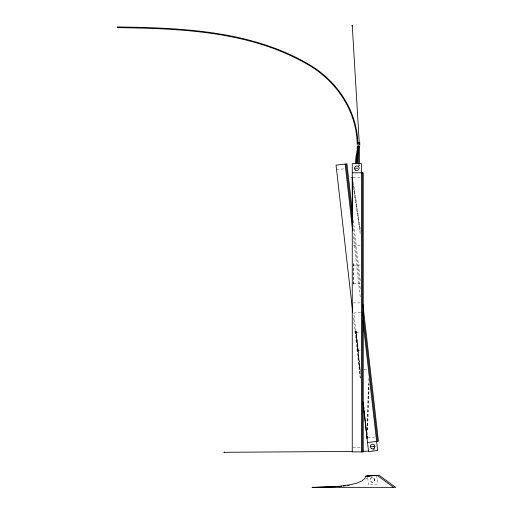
<?xml version="1.0" encoding="UTF-8"?>
<svg xmlns="http://www.w3.org/2000/svg" width="513" height="513" viewBox="0 0 513 513"><rect width="100%" height="100%" fill="white"/><g stroke="black" fill="none" stroke-linecap="round" stroke-linejoin="round"><path stroke-width="0.38" stroke-dasharray="2.56 1.92" d="M374.868 480.13A2.289 2.289 0 0 0 371.592 477.904A2.289 2.289 0 0 0 371.303 481.854A2.289 2.289 0 0 0 374.868 480.13C369.552 470.844 369.142 488.94 374.875 479.918M366.93 429.997L368.648 378.447M367.27 430.009L368.802 384.013M367.455 434.774L369.148 384.019M355.49 331.302L356.144 331.231M357.811 351.751L358.465 351.674M367.507 477.404L365.48 479.879M374.477 449.491L373.881 450.151M374.182 449.317L373.22 450.157M373.573 449.516L372.316 450.145M360.402 378.19L355.817 331.911L356.182 331.879L360.415 371.739M356.182 331.898L355.605 331.962M336.56 169.681L344.133 168.822M360.575 312.276L353.752 313.052L360.216 369.976M355.945 332.373L360.492 331.86M358.023 350.655L360.293 350.392M363.999 369.546L367.789 369.116M367.763 437.852L375.343 436.993M355.894 331.937L360.408 374.965M353.457 283.926L353.329 261.495M353.027 177.344L360.652 177.344M353.181 245.637L360.043 245.637M353.181 265.086L360.043 265.086M353.181 283.484L360.043 283.484M353.181 302.926L360.043 302.926M353.027 447.323L360.652 447.323M353.322 263.836L353.521 284.555M353.297 182.006L360.357 229.888M353.303 184.411L360.363 232.293M353.316 186.815L360.37 234.697M353.361 220.321L360.395 282.31M353.348 228.368L360.389 290.358M353.342 236.422L360.382 298.406M353.361 317.72L360.395 379.703M376.683 475.352L377.639 484.009L368.546 485.009L367.539 475.936M356.157 331.315L355.509 331.398L358.138 351.912L358.478 351.764L356.163 331.27"/><path stroke-width="0.77" d="M358.645 146.237L358.555 163.41M359.562 146.237L359.472 163.429M357.965 149.681L357.394 162.98M357.253 151.893L357.24 146.16M355.368 162.961L356.144 155.753L358.183 145.872M356.279 162.974L357.042 155.907L358.92 146.744M367.058 436.351L367.295 437.967M357.195 154.015L356.708 162.935M358.478 165.449L358.504 164.846M359.389 165.5L359.421 164.891M335.457 486.728L311.994 487.35L395.613 487.35L379.12 475.262L365.91 476.032L364.666 478.687L361.857 480.982L357.471 482.932L351.52 484.522L339.644 486.247L318.31 487.305M351.963 25.714L352.566 25.682M352.521 25.791L351.976 25.81M358.959 142.845L359.562 142.813M359.549 142.909L358.972 142.941M352.469 177.331L351.982 177.408L352.553 177.351M358.856 143.986L359.562 144.102L358.85 143.903M366.744 437.955L367.148 437.942M374.009 446.656L374.637 446.547M366.718 437.903L367.051 437.98L364.666 415.62M347.602 485.529L349.186 485.298M367.52 442.482L378.434 441.244L362.922 304.562M370.931 446.701L374.24 446.329M343.12 486.08L345.294 485.837M351.976 177.338L352.239 177.325M337.714 486.574L341.664 486.247M369.527 475.923L365.91 476.032M371.13 475.814L376.722 475.429M376.683 475.352L367.539 475.936L369.828 475.84M370.399 475.801L376.689 475.397M368.385 451.094L362.685 451.325M352.264 177.325L352.694 227.035M352.495 451.453L224.11 452.293M117.387 26.958C182.66 27.856 252.473 30.709 310.032 65.074C337.516 81.496 357.279 111.276 357.843 143.73M358.395 142.877L360.126 142.877M358.395 144.987L360.126 144.987M355.176 168.193L357.785 168.193M352.264 172.772L363.249 172.772L363.249 451.895L352.264 451.895L352.264 163.615L361.415 163.615L361.415 451.895M377.093 475.262L393.586 487.35M374.323 446.599L374.477 448.15M352.726 214.761L346.955 163.897L336.041 165.135L352.732 312.154M346.044 164L352.72 222.809M362.915 312.609L377.523 441.347M345.134 164.102L352.713 230.856M362.903 320.657L377.651 450.542L368.552 451.575L362.922 401.955M363.749 406.847L363.999 409.239M364.166 410.836L364.499 414.023M352.264 25.746L359.26 142.877M357.202 144.961C357.029 112.309 337.342 82.138 309.666 65.651C252.21 31.37 182.532 28.548 117.387 27.644L117.387 26.977M357.927 146.147L357.952 147.353M224.11 451.972L224.11 452.613M362.332 172.772L362.332 451.895M371.38 448.458A2.289 2.289 0 0 0 374.875 446.586A2.289 2.289 0 0 0 371.502 444.502A2.289 2.289 0 0 0 371.38 448.458M355.695 170.175A2.289 2.289 0 0 0 359.126 168.193A2.289 2.289 0 0 0 355.695 166.212A2.289 2.289 0 0 0 355.695 170.175"/></g></svg>
